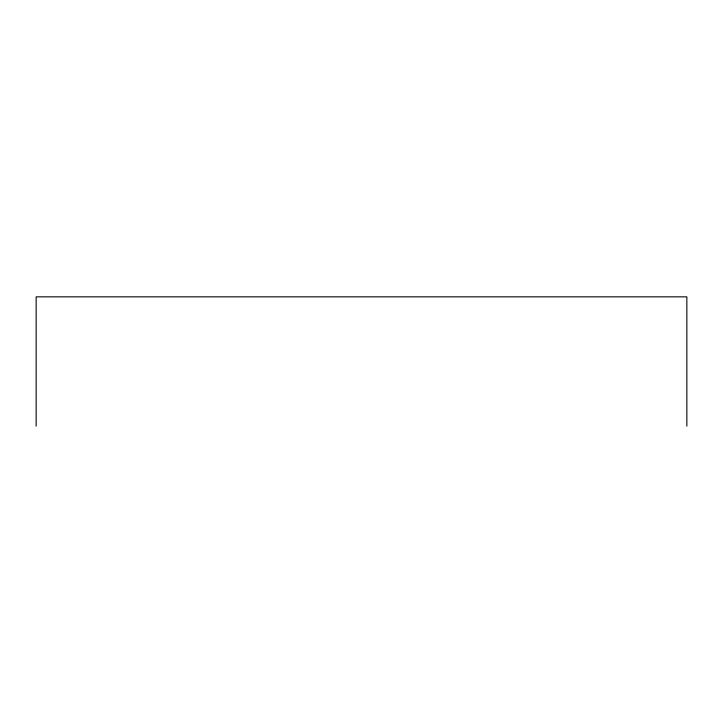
<?xml version="1.0" encoding="UTF-8"?>
<svg xmlns="http://www.w3.org/2000/svg" width="723" height="723" viewBox="0 0 723 723"><rect width="100%" height="100%" fill="white"/><g stroke="black" fill="none" stroke-linecap="round" stroke-linejoin="round"><path stroke-width="1.08" d="M686.85 426.154L686.85 296.846L36.15 296.846L36.15 426.154"/></g></svg>
